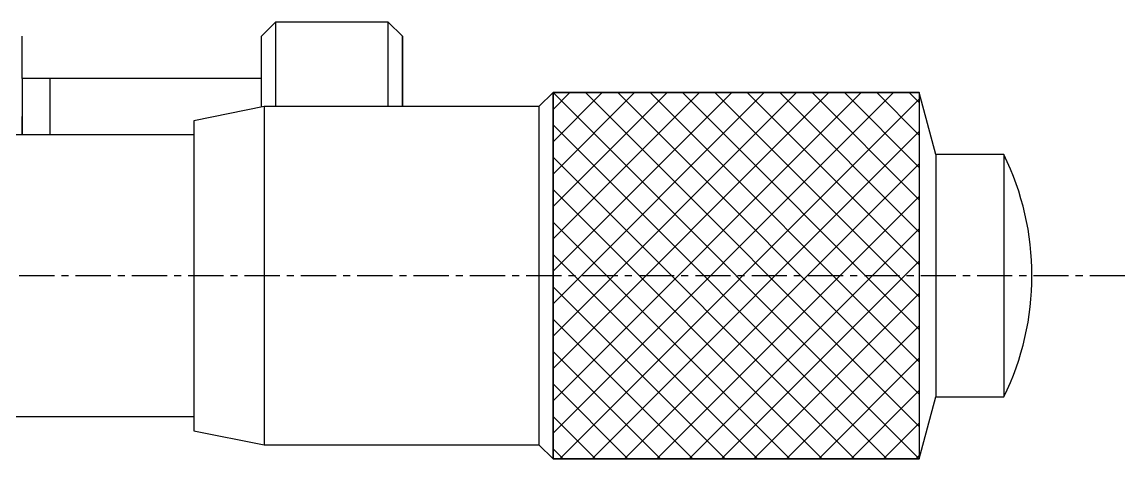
# Model space of a CAD drawing. Extents: x 81 to 317, y 60 to 277.
# Drawn here: x 278.06 to 317.21, y 65.12 to 80.62 of the extents above; entities that cross this region are included whole.
import ezdxf

# ---------------------------------------------------------------- set-up
doc = ezdxf.new("R2010")
doc.units = 0
doc.linetypes.add('CENTER', pattern=[2, 1.25, -0.25, 0.25, -0.25])
doc.layers.get('0').update_dxf_attribs({"linetype": 'CONTINUOUS'})
doc.layers.add('CENTER', color=1, linetype='CENTER')

msp = doc.modelspace()

# ---------------------------------------------------------------- linework, layer by layer
at = {"color": 7, "linetype": 'CONTINUOUS'}
for p, q in [((287.059, 80.616), (286.559, 80.116)), ((287.059, 80.616), (287.059, 77.616)), ((291.059, 80.616), (287.059, 80.616)), ((291.559, 80.116), (291.059, 80.616)), ((291.059, 77.616), (291.059, 80.616)), ((278.059, 78.616), (278.059, 80.116)), ((278.059, 80.116), (278.059, 80.116)), ((286.559, 77.596), (286.559, 80.116)), ((291.559, 77.616), (291.559, 80.116)), ((291.559, 80.116), (291.559, 77.616)), ((279.059, 78.616), (278.059, 78.616)), ((278.059, 78.616), (278.059, 76.616)), ((286.559, 78.616), (279.059, 78.616)), ((279.059, 76.616), (279.059, 78.616)), ((279.059, 76.616), (279.059, 78.616)), ((296.909, 78.116), (296.409, 77.616)), ((296.909, 78.116), (309.909, 78.116)), ((310.498, 75.916), (309.909, 78.116)), ((286.659, 77.616), (284.159, 77.116)), ((296.409, 77.616), (286.659, 77.616)), ((278.059, 76.616), (278.059, 77.266)), ((284.159, 76.616), (275.909, 76.616)), ((310.498, 75.916), (310.498, 67.316)), ((312.909, 75.916), (310.498, 75.916)), ((312.909, 75.916), (312.909, 67.316)), ((309.909, 65.116), (310.498, 67.316)), ((310.498, 67.316), (312.909, 67.316)), ((275.909, 66.616), (284.159, 66.616)), ((284.159, 66.116), (286.659, 65.616)), ((286.659, 65.616), (296.409, 65.616)), ((296.409, 65.616), (296.909, 65.116)), ((309.909, 65.116), (296.909, 65.116))]:
    msp.add_line(p, q, dxfattribs=at)
at = {"color": 9, "linetype": 'CONTINUOUS'}
for p, q in [((309.909, 78.116), (296.909, 78.116)), ((296.909, 65.116), (309.909, 65.116))]:
    msp.add_line(p, q, dxfattribs=at)
at = {"color": 3, "linetype": 'CONTINUOUS'}
for p, q in [((296.909, 77.519), (297.506, 78.116)), ((296.909, 76.37), (298.655, 78.116)), ((296.909, 75.221), (299.804, 78.116)), ((296.909, 74.072), (300.953, 78.116)), ((296.909, 72.923), (302.102, 78.116)), ((296.909, 71.774), (303.251, 78.116)), ((296.909, 70.624), (304.4, 78.116)), ((296.909, 69.475), (305.549, 78.116)), ((296.909, 68.326), (306.698, 78.116)), ((296.909, 67.177), (307.847, 78.116)), ((296.909, 66.028), (308.996, 78.116)), ((309.909, 65.117), (296.91, 78.116)), ((309.908, 66.266), (298.059, 78.116)), ((309.908, 67.415), (299.208, 78.116)), ((309.908, 68.564), (300.357, 78.116)), ((309.908, 69.713), (301.506, 78.116)), ((309.908, 70.862), (302.655, 78.116)), ((309.908, 72.011), (303.804, 78.116)), ((309.908, 73.161), (304.953, 78.116)), ((309.908, 74.31), (306.102, 78.116)), ((309.908, 75.459), (307.251, 78.116)), ((309.908, 76.608), (308.4, 78.116)), ((309.909, 77.757), (309.549, 78.116)), ((297.145, 65.116), (309.909, 77.879)), ((308.761, 65.116), (296.909, 76.968)), ((298.294, 65.116), (309.908, 76.73)), ((307.612, 65.116), (296.909, 75.819)), ((299.443, 65.116), (309.908, 75.581)), ((306.463, 65.116), (296.909, 74.67)), ((300.592, 65.116), (309.908, 74.432)), ((305.314, 65.116), (296.909, 73.521)), ((301.741, 65.116), (309.908, 73.283)), ((304.165, 65.116), (296.909, 72.372)), ((302.89, 65.116), (309.908, 72.134)), ((303.016, 65.116), (296.909, 71.223)), ((304.039, 65.116), (309.908, 70.985)), ((301.867, 65.116), (296.909, 70.074)), ((305.189, 65.116), (309.908, 69.836)), ((300.718, 65.116), (296.909, 68.925)), ((306.338, 65.116), (309.908, 68.687)), ((299.568, 65.116), (296.909, 67.776)), ((307.487, 65.116), (309.908, 67.538)), ((298.419, 65.116), (296.909, 66.627)), ((308.636, 65.116), (309.908, 66.389)), ((297.27, 65.116), (296.909, 65.478)), ((309.785, 65.116), (309.909, 65.24))]:
    msp.add_line(p, q, dxfattribs=at)
at = {"color": 9, "linetype": 'CONTINUOUS'}
for points in [[(296.909, 78.116, 0), (296.909, 78.114, 0), (296.909, 78.108, 0), (296.909, 78.098, 0), (296.909, 78.084, 0), (296.909, 78.067, 0), (296.909, 78.045, 0), (296.909, 78.02, 0), (296.909, 77.991, 0), (296.909, 77.958, 0), (296.909, 77.921, 0), (296.909, 77.88, 0), (296.909, 77.836, 0), (296.909, 77.788, 0), (296.909, 77.736, 0), (296.909, 77.68, 0), (296.909, 77.621, 0), (296.909, 77.558, 0), (296.909, 77.492, 0), (296.909, 77.422, 0), (296.909, 77.348, 0), (296.909, 77.271, 0), (296.909, 77.191, 0), (296.908, 77.107, 0), (296.908, 77.02, 0), (296.908, 76.93, 0), (296.908, 76.837, 0), (296.908, 76.74, 0), (296.908, 76.64, 0), (296.908, 76.538, 0), (296.908, 76.432, 0), (296.908, 76.323, 0), (296.908, 76.212, 0), (296.908, 76.098, 0), (296.908, 75.981, 0), (296.908, 75.861, 0), (296.908, 75.739, 0), (296.908, 75.615, 0), (296.908, 75.488, 0), (296.908, 75.359, 0), (296.908, 75.227, 0), (296.908, 75.093, 0), (296.908, 74.957, 0), (296.908, 74.82, 0), (296.908, 74.68, 0), (296.908, 74.538, 0), (296.908, 74.395, 0), (296.908, 74.25, 0), (296.908, 74.103, 0), (296.908, 73.955, 0), (296.908, 73.805, 0), (296.908, 73.655, 0), (296.908, 73.503, 0), (296.908, 73.349, 0), (296.908, 73.195, 0), (296.908, 73.04, 0), (296.908, 72.884, 0), (296.908, 72.727, 0), (296.908, 72.57, 0), (296.908, 72.411, 0), (296.908, 72.253, 0), (296.908, 72.094, 0), (296.908, 71.935, 0), (296.908, 71.775, 0), (296.908, 71.616, 0), (296.908, 71.456, 0), (296.908, 71.297, 0), (296.908, 71.138, 0), (296.908, 70.979, 0), (296.908, 70.82, 0), (296.908, 70.662, 0), (296.908, 70.504, 0), (296.908, 70.348, 0), (296.908, 70.192, 0), (296.908, 70.036, 0), (296.908, 69.882, 0), (296.908, 69.729, 0), (296.908, 69.577, 0), (296.908, 69.426, 0), (296.908, 69.276, 0), (296.908, 69.128, 0), (296.908, 68.982, 0), (296.908, 68.837, 0), (296.908, 68.693, 0), (296.908, 68.552, 0), (296.908, 68.412, 0), (296.908, 68.274, 0), (296.908, 68.138, 0), (296.908, 68.004, 0), (296.908, 67.873, 0), (296.908, 67.744, 0), (296.908, 67.617, 0), (296.908, 67.492, 0), (296.908, 67.37, 0), (296.908, 67.251, 0), (296.908, 67.134, 0), (296.908, 67.019, 0), (296.908, 66.908, 0), (296.908, 66.799, 0), (296.908, 66.694, 0), (296.908, 66.591, 0), (296.908, 66.492, 0), (296.908, 66.395, 0), (296.908, 66.301, 0), (296.908, 66.211, 0), (296.908, 66.124, 0), (296.909, 66.04, 0), (296.909, 65.96, 0), (296.909, 65.883, 0), (296.909, 65.81, 0), (296.909, 65.74, 0), (296.909, 65.673, 0), (296.909, 65.611, 0), (296.909, 65.551, 0), (296.909, 65.496, 0), (296.909, 65.444, 0), (296.909, 65.396, 0), (296.909, 65.351, 0), (296.909, 65.311, 0), (296.909, 65.274, 0), (296.909, 65.241, 0), (296.909, 65.211, 0), (296.909, 65.186, 0), (296.909, 65.165, 0), (296.909, 65.147, 0), (296.909, 65.133, 0), (296.909, 65.124, 0), (296.909, 65.118, 0), (296.909, 65.116, 0)], [(309.909, 78.116, 0), (309.909, 78.114, 0), (309.909, 78.108, 0), (309.909, 78.098, 0), (309.909, 78.085, 0), (309.909, 78.067, 0), (309.909, 78.045, 0), (309.909, 78.02, 0), (309.909, 77.991, 0), (309.909, 77.958, 0), (309.909, 77.921, 0), (309.909, 77.88, 0), (309.909, 77.836, 0), (309.909, 77.788, 0), (309.909, 77.736, 0), (309.909, 77.68, 0), (309.909, 77.621, 0), (309.909, 77.558, 0), (309.909, 77.492, 0), (309.909, 77.422, 0), (309.909, 77.348, 0), (309.909, 77.271, 0), (309.909, 77.191, 0), (309.909, 77.107, 0), (309.908, 77.02, 0), (309.908, 76.93, 0), (309.908, 76.837, 0), (309.908, 76.74, 0), (309.908, 76.64, 0), (309.908, 76.538, 0), (309.908, 76.432, 0), (309.908, 76.323, 0), (309.908, 76.212, 0), (309.908, 76.098, 0), (309.908, 75.981, 0), (309.908, 75.862, 0), (309.908, 75.739, 0), (309.908, 75.615, 0), (309.908, 75.488, 0), (309.908, 75.359, 0), (309.908, 75.227, 0), (309.908, 75.093, 0), (309.908, 74.957, 0), (309.908, 74.82, 0), (309.908, 74.68, 0), (309.908, 74.538, 0), (309.908, 74.395, 0), (309.908, 74.25, 0), (309.908, 74.103, 0), (309.908, 73.955, 0), (309.908, 73.806, 0), (309.908, 73.655, 0), (309.908, 73.503, 0), (309.908, 73.349, 0), (309.908, 73.195, 0), (309.908, 73.04, 0), (309.908, 72.884, 0), (309.908, 72.727, 0), (309.908, 72.57, 0), (309.908, 72.411, 0), (309.908, 72.253, 0), (309.908, 72.094, 0), (309.908, 71.935, 0), (309.908, 71.775, 0), (309.908, 71.616, 0), (309.908, 71.456, 0), (309.908, 71.297, 0), (309.908, 71.138, 0), (309.908, 70.979, 0), (309.908, 70.82, 0), (309.908, 70.662, 0), (309.908, 70.504, 0), (309.908, 70.348, 0), (309.908, 70.192, 0), (309.908, 70.036, 0), (309.908, 69.882, 0), (309.908, 69.729, 0), (309.908, 69.577, 0), (309.908, 69.426, 0), (309.908, 69.276, 0), (309.908, 69.128, 0), (309.908, 68.981, 0), (309.908, 68.837, 0), (309.908, 68.693, 0), (309.908, 68.552, 0), (309.908, 68.412, 0), (309.908, 68.274, 0), (309.908, 68.138, 0), (309.908, 68.004, 0), (309.908, 67.873, 0), (309.908, 67.743, 0), (309.908, 67.617, 0), (309.908, 67.492, 0), (309.908, 67.37, 0), (309.908, 67.25, 0), (309.908, 67.133, 0), (309.908, 67.019, 0), (309.908, 66.908, 0), (309.908, 66.799, 0), (309.908, 66.694, 0), (309.908, 66.591, 0), (309.908, 66.491, 0), (309.908, 66.395, 0), (309.908, 66.301, 0), (309.908, 66.211, 0), (309.909, 66.124, 0), (309.909, 66.04, 0), (309.909, 65.96, 0), (309.909, 65.883, 0), (309.909, 65.81, 0), (309.909, 65.74, 0), (309.909, 65.673, 0), (309.909, 65.61, 0), (309.909, 65.551, 0), (309.909, 65.496, 0), (309.909, 65.444, 0), (309.909, 65.395, 0), (309.909, 65.351, 0), (309.909, 65.31, 0), (309.909, 65.274, 0), (309.909, 65.24, 0), (309.909, 65.211, 0), (309.909, 65.186, 0), (309.909, 65.165, 0), (309.909, 65.147, 0), (309.909, 65.133, 0), (309.909, 65.124, 0), (309.909, 65.118, 0), (309.909, 65.116, 0)]]:
    msp.add_polyline3d(points, dxfattribs=at)
at = {"color": 7, "linetype": 'CONTINUOUS'}
for points in [[(296.909, 65.116, 0), (296.909, 65.118, 0), (296.909, 65.124, 0), (296.909, 65.133, 0), (296.909, 65.147, 0), (296.909, 65.165, 0), (296.909, 65.186, 0), (296.909, 65.211, 0), (296.909, 65.241, 0), (296.909, 65.274, 0), (296.909, 65.311, 0), (296.909, 65.351, 0), (296.909, 65.396, 0), (296.909, 65.444, 0), (296.909, 65.496, 0), (296.909, 65.551, 0), (296.909, 65.611, 0), (296.909, 65.673, 0), (296.909, 65.74, 0), (296.909, 65.81, 0), (296.909, 65.883, 0), (296.909, 65.96, 0), (296.909, 66.04, 0), (296.909, 66.124, 0), (296.909, 66.211, 0), (296.909, 66.301, 0), (296.909, 66.395, 0), (296.909, 66.492, 0), (296.909, 66.591, 0), (296.909, 66.694, 0), (296.909, 66.799, 0), (296.909, 66.908, 0), (296.909, 67.019, 0), (296.909, 67.134, 0), (296.909, 67.251, 0), (296.909, 67.37, 0), (296.909, 67.492, 0), (296.909, 67.617, 0), (296.909, 67.744, 0), (296.909, 67.873, 0), (296.909, 68.004, 0), (296.909, 68.138, 0), (296.909, 68.274, 0), (296.909, 68.412, 0), (296.909, 68.552, 0), (296.909, 68.693, 0), (296.909, 68.837, 0), (296.909, 68.982, 0), (296.909, 69.128, 0), (296.909, 69.276, 0), (296.909, 69.426, 0), (296.909, 69.577, 0), (296.909, 69.729, 0), (296.909, 69.882, 0), (296.909, 70.036, 0), (296.909, 70.192, 0), (296.909, 70.348, 0), (296.909, 70.504, 0), (296.909, 70.662, 0), (296.909, 70.82, 0), (296.909, 70.979, 0), (296.909, 71.138, 0), (296.909, 71.297, 0), (296.909, 71.456, 0), (296.909, 71.616, 0), (296.909, 71.775, 0), (296.909, 71.935, 0), (296.909, 72.094, 0), (296.909, 72.253, 0), (296.909, 72.411, 0), (296.909, 72.57, 0), (296.909, 72.727, 0), (296.909, 72.884, 0), (296.909, 73.04, 0), (296.909, 73.195, 0), (296.909, 73.349, 0), (296.909, 73.503, 0), (296.909, 73.655, 0), (296.909, 73.805, 0), (296.909, 73.955, 0), (296.909, 74.103, 0), (296.909, 74.25, 0), (296.909, 74.395, 0), (296.909, 74.538, 0), (296.909, 74.68, 0), (296.909, 74.82, 0), (296.909, 74.957, 0), (296.909, 75.093, 0), (296.909, 75.227, 0), (296.909, 75.359, 0), (296.909, 75.488, 0), (296.909, 75.615, 0), (296.909, 75.739, 0), (296.909, 75.861, 0), (296.909, 75.981, 0), (296.909, 76.098, 0), (296.909, 76.212, 0), (296.909, 76.323, 0), (296.909, 76.432, 0), (296.909, 76.538, 0), (296.909, 76.64, 0), (296.909, 76.74, 0), (296.909, 76.837, 0), (296.909, 76.93, 0), (296.909, 77.02, 0), (296.909, 77.107, 0), (296.909, 77.191, 0), (296.909, 77.271, 0), (296.909, 77.348, 0), (296.909, 77.422, 0), (296.909, 77.492, 0), (296.909, 77.558, 0), (296.909, 77.621, 0), (296.909, 77.68, 0), (296.909, 77.736, 0), (296.909, 77.788, 0), (296.909, 77.836, 0), (296.909, 77.88, 0), (296.909, 77.921, 0), (296.909, 77.958, 0), (296.909, 77.991, 0), (296.909, 78.02, 0), (296.909, 78.045, 0), (296.909, 78.067, 0), (296.909, 78.084, 0), (296.909, 78.098, 0), (296.909, 78.108, 0), (296.909, 78.114, 0), (296.909, 78.116, 0)], [(309.909, 78.116, 0), (309.909, 78.114, 0), (309.909, 78.108, 0), (309.909, 78.098, 0), (309.909, 78.084, 0), (309.909, 78.067, 0), (309.909, 78.045, 0), (309.909, 78.02, 0), (309.909, 77.991, 0), (309.909, 77.958, 0), (309.909, 77.921, 0), (309.909, 77.88, 0), (309.909, 77.836, 0), (309.909, 77.788, 0), (309.909, 77.736, 0), (309.909, 77.68, 0), (309.909, 77.621, 0), (309.909, 77.558, 0), (309.909, 77.492, 0), (309.909, 77.422, 0), (309.909, 77.348, 0), (309.909, 77.271, 0), (309.909, 77.191, 0), (309.909, 77.107, 0), (309.908, 77.02, 0), (309.908, 76.93, 0), (309.908, 76.837, 0), (309.908, 76.74, 0), (309.908, 76.64, 0), (309.908, 76.538, 0), (309.908, 76.432, 0), (309.908, 76.323, 0), (309.908, 76.212, 0), (309.908, 76.098, 0), (309.908, 75.981, 0), (309.908, 75.861, 0), (309.908, 75.739, 0), (309.908, 75.615, 0), (309.908, 75.488, 0), (309.908, 75.359, 0), (309.908, 75.227, 0), (309.908, 75.093, 0), (309.908, 74.957, 0), (309.908, 74.82, 0), (309.908, 74.68, 0), (309.908, 74.538, 0), (309.908, 74.395, 0), (309.908, 74.25, 0), (309.908, 74.103, 0), (309.908, 73.955, 0), (309.908, 73.805, 0), (309.908, 73.655, 0), (309.908, 73.503, 0), (309.908, 73.349, 0), (309.908, 73.195, 0), (309.908, 73.04, 0), (309.908, 72.884, 0), (309.908, 72.727, 0), (309.908, 72.57, 0), (309.908, 72.411, 0), (309.908, 72.253, 0), (309.908, 72.094, 0), (309.908, 71.935, 0), (309.908, 71.775, 0), (309.908, 71.616, 0), (309.908, 71.456, 0), (309.908, 71.297, 0), (309.908, 71.138, 0), (309.908, 70.979, 0), (309.908, 70.82, 0), (309.908, 70.662, 0), (309.908, 70.504, 0), (309.908, 70.348, 0), (309.908, 70.192, 0), (309.908, 70.036, 0), (309.908, 69.882, 0), (309.908, 69.729, 0), (309.908, 69.577, 0), (309.908, 69.426, 0), (309.908, 69.276, 0), (309.908, 69.128, 0), (309.908, 68.982, 0), (309.908, 68.837, 0), (309.908, 68.693, 0), (309.908, 68.552, 0), (309.908, 68.412, 0), (309.908, 68.274, 0), (309.908, 68.138, 0), (309.908, 68.004, 0), (309.908, 67.873, 0), (309.908, 67.744, 0), (309.908, 67.617, 0), (309.908, 67.492, 0), (309.908, 67.37, 0), (309.908, 67.251, 0), (309.908, 67.134, 0), (309.908, 67.019, 0), (309.908, 66.908, 0), (309.908, 66.799, 0), (309.908, 66.694, 0), (309.908, 66.591, 0), (309.908, 66.492, 0), (309.908, 66.395, 0), (309.908, 66.301, 0), (309.908, 66.211, 0), (309.909, 66.124, 0), (309.909, 66.04, 0), (309.909, 65.96, 0), (309.909, 65.883, 0), (309.909, 65.81, 0), (309.909, 65.74, 0), (309.909, 65.673, 0), (309.909, 65.611, 0), (309.909, 65.551, 0), (309.909, 65.496, 0), (309.909, 65.444, 0), (309.909, 65.396, 0), (309.909, 65.351, 0), (309.909, 65.311, 0), (309.909, 65.274, 0), (309.909, 65.241, 0), (309.909, 65.211, 0), (309.909, 65.186, 0), (309.909, 65.165, 0), (309.909, 65.147, 0), (309.909, 65.133, 0), (309.909, 65.124, 0), (309.909, 65.118, 0), (309.909, 65.116, 0)], [(286.659, 77.616, 0), (286.659, 77.614, 0), (286.659, 77.609, 0), (286.659, 77.6, 0), (286.659, 77.587, 0), (286.659, 77.571, 0), (286.659, 77.551, 0), (286.659, 77.527, 0), (286.659, 77.5, 0), (286.659, 77.47, 0), (286.659, 77.436, 0), (286.659, 77.398, 0), (286.659, 77.357, 0), (286.659, 77.313, 0), (286.659, 77.265, 0), (286.659, 77.214, 0), (286.659, 77.159, 0), (286.659, 77.101, 0), (286.659, 77.04, 0), (286.659, 76.975, 0), (286.659, 76.907, 0), (286.659, 76.836, 0), (286.659, 76.762, 0), (286.658, 76.685, 0), (286.658, 76.605, 0), (286.658, 76.521, 0), (286.658, 76.435, 0), (286.658, 76.346, 0), (286.658, 76.254, 0), (286.658, 76.159, 0), (286.658, 76.061, 0), (286.658, 75.961, 0), (286.658, 75.858, 0), (286.658, 75.753, 0), (286.658, 75.645, 0), (286.658, 75.535, 0), (286.658, 75.422, 0), (286.658, 75.307, 0), (286.658, 75.19, 0), (286.658, 75.071, 0), (286.658, 74.949, 0), (286.658, 74.826, 0), (286.658, 74.7, 0), (286.658, 74.573, 0), (286.658, 74.444, 0), (286.658, 74.313, 0), (286.658, 74.181, 0), (286.658, 74.047, 0), (286.658, 73.912, 0), (286.658, 73.775, 0), (286.658, 73.637, 0), (286.658, 73.498, 0), (286.658, 73.357, 0), (286.658, 73.216, 0), (286.658, 73.074, 0), (286.658, 72.93, 0), (286.658, 72.786, 0), (286.658, 72.641, 0), (286.658, 72.496, 0), (286.658, 72.35, 0), (286.658, 72.204, 0), (286.658, 72.057, 0), (286.658, 71.91, 0), (286.658, 71.763, 0), (286.658, 71.616, 0), (286.658, 71.469, 0), (286.658, 71.321, 0), (286.658, 71.174, 0), (286.658, 71.028, 0), (286.658, 70.881, 0), (286.658, 70.735, 0), (286.658, 70.59, 0), (286.658, 70.445, 0), (286.658, 70.301, 0), (286.658, 70.158, 0), (286.658, 70.015, 0), (286.658, 69.874, 0), (286.658, 69.734, 0), (286.658, 69.594, 0), (286.658, 69.456, 0), (286.658, 69.32, 0), (286.658, 69.184, 0), (286.658, 69.05, 0), (286.658, 68.918, 0), (286.658, 68.787, 0), (286.658, 68.658, 0), (286.658, 68.531, 0), (286.658, 68.406, 0), (286.658, 68.282, 0), (286.658, 68.161, 0), (286.658, 68.041, 0), (286.658, 67.924, 0), (286.658, 67.809, 0), (286.658, 67.697, 0), (286.658, 67.586, 0), (286.658, 67.478, 0), (286.658, 67.373, 0), (286.658, 67.27, 0), (286.658, 67.17, 0), (286.658, 67.073, 0), (286.658, 66.978, 0), (286.658, 66.886, 0), (286.658, 66.796, 0), (286.658, 66.71, 0), (286.658, 66.627, 0), (286.658, 66.547, 0), (286.659, 66.469, 0), (286.659, 66.395, 0), (286.659, 66.324, 0), (286.659, 66.256, 0), (286.659, 66.192, 0), (286.659, 66.13, 0), (286.659, 66.072, 0), (286.659, 66.018, 0), (286.659, 65.966, 0), (286.659, 65.918, 0), (286.659, 65.874, 0), (286.659, 65.833, 0), (286.659, 65.796, 0), (286.659, 65.761, 0), (286.659, 65.731, 0), (286.659, 65.704, 0), (286.659, 65.681, 0), (286.659, 65.661, 0), (286.659, 65.645, 0), (286.659, 65.632, 0), (286.659, 65.623, 0), (286.659, 65.618, 0), (286.659, 65.616, 0)], [(296.409, 77.616, 0), (296.409, 77.614, 0), (296.409, 77.609, 0), (296.409, 77.599, 0), (296.409, 77.587, 0), (296.409, 77.571, 0), (296.409, 77.551, 0), (296.409, 77.527, 0), (296.409, 77.5, 0), (296.409, 77.47, 0), (296.409, 77.436, 0), (296.409, 77.398, 0), (296.409, 77.357, 0), (296.409, 77.313, 0), (296.409, 77.265, 0), (296.409, 77.214, 0), (296.409, 77.159, 0), (296.409, 77.101, 0), (296.409, 77.04, 0), (296.409, 76.975, 0), (296.409, 76.907, 0), (296.409, 76.836, 0), (296.409, 76.762, 0), (296.409, 76.685, 0), (296.409, 76.605, 0), (296.408, 76.521, 0), (296.408, 76.435, 0), (296.408, 76.346, 0), (296.408, 76.254, 0), (296.408, 76.159, 0), (296.408, 76.061, 0), (296.408, 75.961, 0), (296.408, 75.858, 0), (296.408, 75.753, 0), (296.408, 75.645, 0), (296.408, 75.535, 0), (296.408, 75.422, 0), (296.408, 75.307, 0), (296.408, 75.19, 0), (296.408, 75.07, 0), (296.408, 74.949, 0), (296.408, 74.826, 0), (296.408, 74.7, 0), (296.408, 74.573, 0), (296.408, 74.444, 0), (296.408, 74.313, 0), (296.408, 74.181, 0), (296.408, 74.047, 0), (296.408, 73.912, 0), (296.408, 73.775, 0), (296.408, 73.637, 0), (296.408, 73.498, 0), (296.408, 73.357, 0), (296.408, 73.216, 0), (296.408, 73.074, 0), (296.408, 72.93, 0), (296.408, 72.786, 0), (296.408, 72.641, 0), (296.408, 72.496, 0), (296.408, 72.35, 0), (296.408, 72.204, 0), (296.408, 72.057, 0), (296.408, 71.91, 0), (296.408, 71.763, 0), (296.408, 71.616, 0), (296.408, 71.469, 0), (296.408, 71.321, 0), (296.408, 71.174, 0), (296.408, 71.028, 0), (296.408, 70.881, 0), (296.408, 70.735, 0), (296.408, 70.59, 0), (296.408, 70.445, 0), (296.408, 70.301, 0), (296.408, 70.158, 0), (296.408, 70.016, 0), (296.408, 69.874, 0), (296.408, 69.734, 0), (296.408, 69.594, 0), (296.408, 69.456, 0), (296.408, 69.32, 0), (296.408, 69.184, 0), (296.408, 69.05, 0), (296.408, 68.918, 0), (296.408, 68.787, 0), (296.408, 68.658, 0), (296.408, 68.531, 0), (296.408, 68.406, 0), (296.408, 68.282, 0), (296.408, 68.161, 0), (296.408, 68.042, 0), (296.408, 67.924, 0), (296.408, 67.809, 0), (296.408, 67.697, 0), (296.408, 67.586, 0), (296.408, 67.478, 0), (296.408, 67.373, 0), (296.408, 67.27, 0), (296.408, 67.17, 0), (296.408, 67.073, 0), (296.408, 66.978, 0), (296.408, 66.886, 0), (296.408, 66.796, 0), (296.408, 66.71, 0), (296.409, 66.627, 0), (296.409, 66.547, 0), (296.409, 66.469, 0), (296.409, 66.395, 0), (296.409, 66.324, 0), (296.409, 66.256, 0), (296.409, 66.192, 0), (296.409, 66.13, 0), (296.409, 66.073, 0), (296.409, 66.018, 0), (296.409, 65.966, 0), (296.409, 65.919, 0), (296.409, 65.874, 0), (296.409, 65.833, 0), (296.409, 65.796, 0), (296.409, 65.761, 0), (296.409, 65.731, 0), (296.409, 65.704, 0), (296.409, 65.681, 0), (296.409, 65.661, 0), (296.409, 65.645, 0), (296.409, 65.632, 0), (296.409, 65.623, 0), (296.409, 65.618, 0), (296.409, 65.616, 0)], [(284.159, 77.116, 0), (284.159, 77.114, 0), (284.159, 77.109, 0), (284.159, 77.101, 0), (284.159, 77.089, 0), (284.159, 77.074, 0), (284.159, 77.056, 0), (284.159, 77.035, 0), (284.159, 77.01, 0), (284.159, 76.982, 0), (284.159, 76.951, 0), (284.159, 76.916, 0), (284.159, 76.879, 0), (284.159, 76.838, 0), (284.159, 76.794, 0), (284.159, 76.747, 0), (284.159, 76.697, 0), (284.159, 76.644, 0), (284.159, 76.588, 0), (284.159, 76.528, 0), (284.159, 76.466, 0), (284.159, 76.401, 0), (284.159, 76.333, 0), (284.159, 76.262, 0), (284.159, 76.189, 0), (284.158, 76.112, 0), (284.158, 76.033, 0), (284.158, 75.952, 0), (284.158, 75.867, 0), (284.158, 75.78, 0), (284.158, 75.691, 0), (284.158, 75.599, 0), (284.158, 75.505, 0), (284.158, 75.408, 0), (284.158, 75.309, 0), (284.158, 75.208, 0), (284.158, 75.105, 0), (284.158, 74.999, 0), (284.158, 74.892, 0), (284.158, 74.783, 0), (284.158, 74.671, 0), (284.158, 74.558, 0), (284.158, 74.443, 0), (284.158, 74.327, 0), (284.158, 74.208, 0), (284.158, 74.089, 0), (284.158, 73.967, 0), (284.158, 73.844, 0), (284.158, 73.721, 0), (284.158, 73.595, 0), (284.158, 73.469, 0), (284.158, 73.341, 0), (284.158, 73.212, 0), (284.158, 73.083, 0), (284.158, 72.952, 0), (284.158, 72.821, 0), (284.158, 72.689, 0), (284.158, 72.556, 0), (284.158, 72.423, 0), (284.158, 72.289, 0), (284.158, 72.155, 0), (284.158, 72.02, 0), (284.158, 71.886, 0), (284.158, 71.751, 0), (284.158, 71.616, 0), (284.158, 71.481, 0), (284.158, 71.346, 0), (284.158, 71.211, 0), (284.158, 71.077, 0), (284.158, 70.942, 0), (284.158, 70.809, 0), (284.158, 70.675, 0), (284.158, 70.543, 0), (284.158, 70.411, 0), (284.158, 70.279, 0), (284.158, 70.149, 0), (284.158, 70.019, 0), (284.158, 69.891, 0), (284.158, 69.763, 0), (284.158, 69.636, 0), (284.158, 69.511, 0), (284.158, 69.387, 0), (284.158, 69.264, 0), (284.158, 69.143, 0), (284.158, 69.023, 0), (284.158, 68.905, 0), (284.158, 68.788, 0), (284.158, 68.673, 0), (284.158, 68.56, 0), (284.158, 68.449, 0), (284.158, 68.339, 0), (284.158, 68.232, 0), (284.158, 68.127, 0), (284.158, 68.023, 0), (284.158, 67.922, 0), (284.158, 67.823, 0), (284.158, 67.727, 0), (284.158, 67.632, 0), (284.158, 67.54, 0), (284.158, 67.451, 0), (284.158, 67.364, 0), (284.158, 67.28, 0), (284.158, 67.198, 0), (284.158, 67.119, 0), (284.159, 67.043, 0), (284.159, 66.969, 0), (284.159, 66.898, 0), (284.159, 66.83, 0), (284.159, 66.765, 0), (284.159, 66.703, 0), (284.159, 66.644, 0), (284.159, 66.588, 0), (284.159, 66.534, 0), (284.159, 66.484, 0), (284.159, 66.437, 0), (284.159, 66.393, 0), (284.159, 66.353, 0), (284.159, 66.315, 0), (284.159, 66.281, 0), (284.159, 66.249, 0), (284.159, 66.221, 0), (284.159, 66.197, 0), (284.159, 66.175, 0), (284.159, 66.157, 0), (284.159, 66.142, 0), (284.159, 66.131, 0), (284.159, 66.122, 0), (284.159, 66.117, 0), (284.159, 66.116, 0)]]:
    msp.add_polyline3d(points, dxfattribs=at)
msp.add_arc((304.164, 71.616), 9.745, 333.8162, 26.1838, dxfattribs=at)
at = {"layer": 'CENTER', "color": 1, "linetype": 'CENTER'}
msp.add_line((317.209, 71.616), (249.609, 71.616), dxfattribs=at)

doc.saveas('drawing.dxf')
